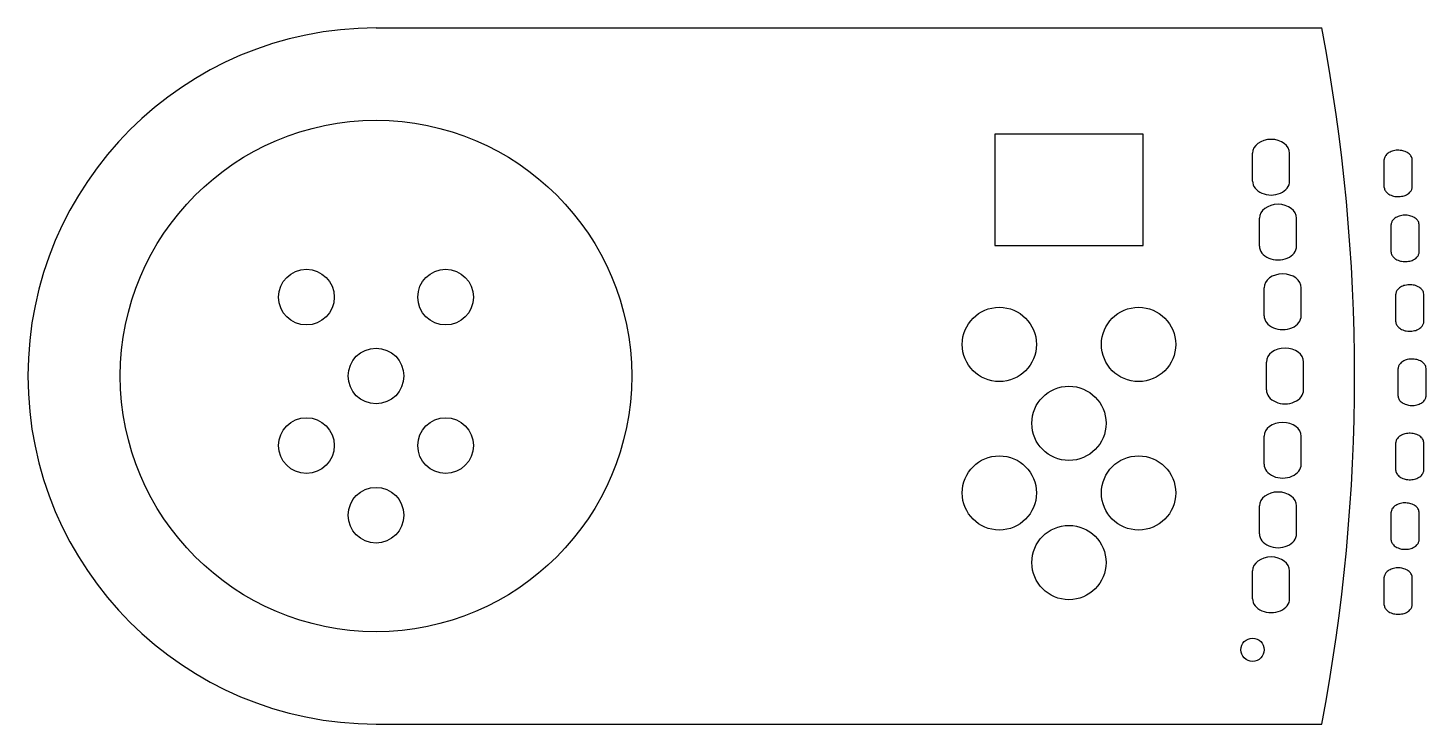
# Model space of a CAD drawing. Header units: millimetres. Extents: x 25 to 326, y 0 to 150.
import ezdxf

# ---------------------------------------------------------------- set-up
doc = ezdxf.new("R2010")
doc.units = ezdxf.units.MM
doc.layers.add('ALU', color=161, linetype='CONTINUOUS')

# ---------------------------------------------------------------- blocks, each defined once
blk = doc.blocks.new('alus')
at = {"layer": 'ALU'}
for p, q in [((0, 150), (203.8, 150)), ((188.88, 117), (188.88, 123)), ((196.88, 117), (196.88, 123)), ((217.27, 115.65), (217.27, 121.65)), ((223.27, 115.65), (223.27, 121.65)), ((190.38, 103), (190.38, 109)), ((198.38, 103), (198.38, 109)), ((218.77, 101.65), (218.77, 107.65)), ((224.77, 101.65), (224.77, 107.65)), ((191.38, 88), (191.38, 94)), ((199.38, 88), (199.38, 94)), ((219.77, 86.65), (219.77, 92.65)), ((225.77, 86.65), (225.77, 92.65)), ((191.88, 72), (191.88, 78)), ((199.88, 72), (199.88, 78)), ((220.27, 70.65), (220.27, 76.65)), ((226.27, 70.65), (226.27, 76.65)), ((191.38, 56), (191.38, 62)), ((199.38, 56), (199.38, 62)), ((219.77, 54.65), (219.77, 60.65)), ((225.77, 54.65), (225.77, 60.65)), ((190.38, 41), (190.38, 47)), ((198.38, 41), (198.38, 47)), ((218.77, 39.65), (218.77, 45.65)), ((224.77, 39.65), (224.77, 45.65)), ((188.88, 27), (188.88, 33)), ((196.88, 27), (196.88, 33)), ((217.27, 25.65), (217.27, 31.65)), ((223.27, 25.65), (223.27, 31.65)), ((0, 0), (203.8, 0))]:
    blk.add_line(p, q, dxfattribs=at)
blk.add_lwpolyline([(133.32, 103.13), (165.32, 103.13), (165.32, 127.13), (133.32, 127.13)], close=True, dxfattribs=at)
for centre, radius in [((0, 75), 55.1), ((-15, 92), 6), ((15, 92), 6), ((134.32, 81.8), 8), ((164.32, 81.8), 8), ((0, 75), 6), ((149.32, 64.8), 8), ((-15, 60), 6), ((15, 60), 6), ((134.32, 49.8), 8), ((164.32, 49.8), 8), ((0, 45), 6), ((149.32, 34.8), 8), ((188.88, 16), 2.5)]:
    blk.add_circle(centre, radius, dxfattribs=at)
for centre, radius, start, end in [((0, 75), 75, 90, 270), ((-189.62, 75), 400.5, 349.2067, 10.7933)]:
    blk.add_arc(centre, radius, start, end, dxfattribs=at)
for centre, start_param, end_param in [((192.88, 123), 3.141593, 6.283185), ((192.88, 117), 0, 3.141593), ((194.38, 109), 3.141593, 6.283185), ((194.38, 103), 0, 3.141593), ((195.38, 94), 3.141593, 6.283185), ((195.38, 88), 0, 3.141593), ((195.88, 78), 3.141593, 6.283185), ((195.88, 72), 0, 3.141593), ((195.38, 62), 3.141593, 6.283185), ((195.38, 56), 0, 3.141593), ((194.38, 47), 3.141593, 6.283185), ((194.38, 41), 0, 3.141593), ((192.88, 33), 3.141593, 6.283185), ((192.88, 27), 0, 3.141593)]:
    blk.add_ellipse(centre, major_axis=(-4, 0), ratio=0.75, start_param=start_param, end_param=end_param, dxfattribs=at)
for points in [[(223.27, 121.65), (223.27, 121.85), (223.22, 122.05), (223.02, 122.47), (222.85, 122.68), (222.41, 123.06), (222.12, 123.23), (221.46, 123.5), (221.09, 123.59), (220.32, 123.67), (219.92, 123.66), (219.17, 123.53), (218.81, 123.41), (218.2, 123.11), (217.94, 122.92), (217.56, 122.52), (217.43, 122.31), (217.3, 121.95), (217.27, 121.8), (217.27, 121.65)], [(217.27, 115.65), (217.27, 115.45), (217.32, 115.25), (217.52, 114.84), (217.68, 114.63), (218.13, 114.24), (218.42, 114.07), (219.08, 113.8), (219.45, 113.71), (220.22, 113.64), (220.62, 113.65), (221.37, 113.78), (221.72, 113.89), (222.34, 114.2), (222.6, 114.39), (222.98, 114.79), (223.11, 115), (223.24, 115.35), (223.27, 115.5), (223.27, 115.65)], [(224.77, 107.65), (224.77, 107.85), (224.72, 108.05), (224.52, 108.47), (224.35, 108.68), (223.91, 109.06), (223.62, 109.23), (222.96, 109.5), (222.59, 109.59), (221.82, 109.67), (221.42, 109.66), (220.67, 109.53), (220.31, 109.41), (219.7, 109.11), (219.44, 108.92), (219.06, 108.52), (218.93, 108.31), (218.8, 107.95), (218.77, 107.8), (218.77, 107.65)], [(218.77, 101.65), (218.77, 101.45), (218.82, 101.25), (219.02, 100.84), (219.18, 100.63), (219.63, 100.24), (219.92, 100.07), (220.58, 99.8), (220.95, 99.71), (221.72, 99.64), (222.12, 99.65), (222.87, 99.78), (223.22, 99.89), (223.84, 100.2), (224.1, 100.39), (224.48, 100.79), (224.61, 101), (224.74, 101.35), (224.77, 101.5), (224.77, 101.65)], [(225.77, 92.65), (225.77, 92.85), (225.72, 93.05), (225.52, 93.47), (225.35, 93.68), (224.91, 94.06), (224.62, 94.23), (223.96, 94.5), (223.59, 94.59), (222.82, 94.67), (222.42, 94.66), (221.67, 94.53), (221.31, 94.41), (220.7, 94.11), (220.44, 93.92), (220.06, 93.52), (219.93, 93.31), (219.8, 92.95), (219.77, 92.8), (219.77, 92.65)], [(219.77, 86.65), (219.77, 86.45), (219.82, 86.25), (220.02, 85.84), (220.18, 85.63), (220.63, 85.24), (220.92, 85.07), (221.58, 84.8), (221.95, 84.71), (222.72, 84.64), (223.12, 84.65), (223.87, 84.78), (224.22, 84.89), (224.84, 85.2), (225.1, 85.39), (225.48, 85.79), (225.61, 86), (225.74, 86.35), (225.77, 86.5), (225.77, 86.65)], [(226.27, 76.65), (226.27, 76.85), (226.22, 77.05), (226.02, 77.47), (225.85, 77.68), (225.41, 78.06), (225.12, 78.23), (224.46, 78.5), (224.09, 78.59), (223.32, 78.67), (222.92, 78.66), (222.17, 78.53), (221.81, 78.41), (221.2, 78.11), (220.94, 77.92), (220.56, 77.52), (220.43, 77.31), (220.3, 76.95), (220.27, 76.8), (220.27, 76.65)], [(220.27, 70.65), (220.27, 70.45), (220.32, 70.25), (220.52, 69.84), (220.68, 69.63), (221.13, 69.24), (221.42, 69.07), (222.08, 68.8), (222.45, 68.71), (223.22, 68.64), (223.62, 68.65), (224.37, 68.78), (224.72, 68.89), (225.34, 69.2), (225.6, 69.39), (225.98, 69.79), (226.11, 70), (226.24, 70.35), (226.27, 70.5), (226.27, 70.65)], [(225.77, 60.65), (225.77, 60.85), (225.72, 61.05), (225.52, 61.47), (225.35, 61.68), (224.91, 62.06), (224.62, 62.23), (223.96, 62.5), (223.59, 62.59), (222.82, 62.67), (222.42, 62.66), (221.67, 62.53), (221.31, 62.41), (220.7, 62.11), (220.44, 61.92), (220.06, 61.52), (219.93, 61.31), (219.8, 60.95), (219.77, 60.8), (219.77, 60.65)], [(219.77, 54.65), (219.77, 54.45), (219.82, 54.25), (220.02, 53.84), (220.18, 53.63), (220.63, 53.24), (220.92, 53.07), (221.58, 52.8), (221.95, 52.71), (222.72, 52.64), (223.12, 52.65), (223.87, 52.78), (224.22, 52.89), (224.84, 53.2), (225.1, 53.39), (225.48, 53.79), (225.61, 54), (225.74, 54.35), (225.77, 54.5), (225.77, 54.65)], [(224.77, 45.65), (224.77, 45.85), (224.72, 46.05), (224.52, 46.47), (224.35, 46.68), (223.91, 47.06), (223.62, 47.23), (222.96, 47.5), (222.59, 47.59), (221.82, 47.67), (221.42, 47.66), (220.67, 47.53), (220.31, 47.41), (219.7, 47.11), (219.44, 46.92), (219.06, 46.52), (218.93, 46.31), (218.8, 45.95), (218.77, 45.8), (218.77, 45.65)], [(218.77, 39.65), (218.77, 39.45), (218.82, 39.25), (219.02, 38.84), (219.18, 38.63), (219.63, 38.24), (219.92, 38.07), (220.58, 37.8), (220.95, 37.71), (221.72, 37.64), (222.12, 37.65), (222.87, 37.78), (223.22, 37.89), (223.84, 38.2), (224.1, 38.39), (224.48, 38.79), (224.61, 39), (224.74, 39.35), (224.77, 39.5), (224.77, 39.65)], [(223.27, 31.65), (223.27, 31.85), (223.22, 32.05), (223.02, 32.47), (222.85, 32.68), (222.41, 33.06), (222.12, 33.23), (221.46, 33.5), (221.09, 33.59), (220.32, 33.67), (219.92, 33.66), (219.17, 33.53), (218.81, 33.41), (218.2, 33.11), (217.94, 32.92), (217.56, 32.52), (217.43, 32.31), (217.3, 31.95), (217.27, 31.8), (217.27, 31.65)], [(217.27, 25.65), (217.27, 25.45), (217.32, 25.25), (217.52, 24.84), (217.68, 24.63), (218.13, 24.24), (218.42, 24.07), (219.08, 23.8), (219.45, 23.71), (220.22, 23.64), (220.62, 23.65), (221.37, 23.78), (221.72, 23.89), (222.34, 24.2), (222.6, 24.39), (222.98, 24.79), (223.11, 25), (223.24, 25.35), (223.27, 25.5), (223.27, 25.65)]]:
    blk.add_open_spline(points, degree=3, dxfattribs=at)

msp = doc.modelspace()

# ---------------------------------------------------------------- block references
at = {"layer": 'ALU'}
msp.add_blockref('alus', (100, 0), dxfattribs=at)

doc.saveas('drawing.dxf')
